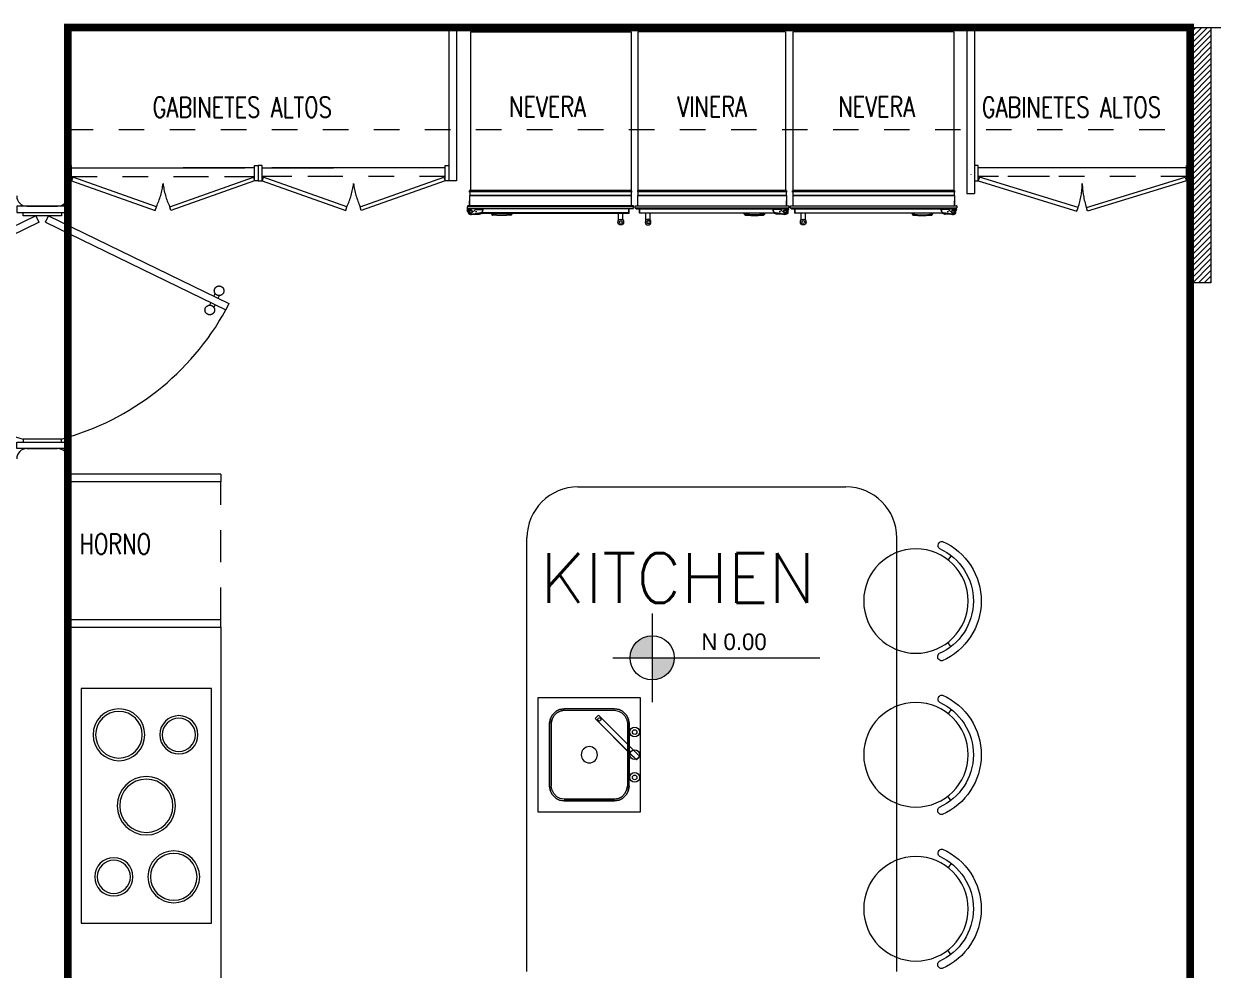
# Model space of a CAD drawing. Header units: metres. Extents: x 113 to 2416, y -346 to 476.
# Drawn here: x 137.995 to 142.657, y -213.326 to -209.616 of the extents above; entities that cross this region are included whole.
import ezdxf

# ---------------------------------------------------------------- set-up
doc = ezdxf.new("R2010")
doc.units = ezdxf.units.M
for name, pattern in [('0', [0]), ('DASHED', [0.75, 0.5, -0.25]), ('DASHED2', [0.375, 0.25, -0.125]), ('HIDDEN2', [0.1875, 0.125, -0.0625])]:
    doc.linetypes.add(name, pattern=pattern)
doc.layers.get('0').update_dxf_attribs({"color": 250, "linetype": '0', "lineweight": 20})
for name, color, linetype, lineweight in [('01_Mobiliario', 19, 'Continuous', 0), ('02_mobiliario', 250, 'Continuous', 5), ('A-DOOR', 35, 'Continuous', 5), ('A-EQPM-OVHD', 253, 'DASHED2', 5), ('A-WALL', 250, 'Continuous', 20), ('baños', 140, 'Continuous', 0), ('MOB FIJOS', 251, 'Continuous', 0), ('MOBILIARIOS', 252, 'Continuous', 0), ('piso', 253, 'Continuous', 0), ('PLF 01', 252, 'Continuous', 9), ('PROYECCION', 9, 'DASHED', 0), ('textos', 7, 'Continuous', 0)]:
    doc.layers.add(name, color=color, linetype=linetype, lineweight=lineweight)
doc.layers.add('REVESTIMIENTO EXTERIOR', color=7, linetype='Continuous', lineweight=5, true_color=0xffdebd)
doc.styles.add('Arch-Dim', font='romans.shx', dxfattribs={"width": 0.75})
doc.styles.add('ESC100-2mm', font='arial.ttf', dxfattribs={"height": 0.15})
doc.styles.get("Standard").update_dxf_attribs({"font": 'arial.ttf', "height": 0.1875})

# ---------------------------------------------------------------- blocks, each defined once
blk = doc.blocks.new('A$C0952172f')
at = {"layer": 'A-DOOR'}
for p, q in [((0.569, 1.4639), (0.5435, 1.4515)), ((0.887, 0.7445), (0.5435, 1.4515)), ((0.9125, 0.7569), (0.569, 1.4639)), ((0.564, 1.4092), (0.5538, 1.4042)), ((0.5895, 1.4216), (0.5997, 1.4265)), ((0.5977, 1.4046), (0.608, 1.4096)), ((0.5723, 1.3923), (0.562, 1.3873)), ((0.887, 0.7445), (0.9125, 0.7569)), ((0.887, 0.7193), (0.5435, 0.0124)), ((0.9125, 0.707), (0.569, 0)), ((0.887, 0.7193), (0.9125, 0.707)), ((0.564, 0.0547), (0.5538, 0.0597)), ((0.5723, 0.0716), (0.562, 0.0766)), ((0.5977, 0.0592), (0.608, 0.0543)), ((0.569, 0), (0.5435, 0.0124)), ((0.5895, 0.0423), (0.5997, 0.0374))]:
    blk.add_line(p, q, dxfattribs=at)
for points in [[(0, 0.8319), (0.025, 0.8319), (0.025, 0.6319), (0, 0.6319)], [(0.0375, 0.8069), (0.025, 0.8069), (0.025, 0.6569), (0.0375, 0.6569)], [(0.9125, 0.8069), (0.925, 0.8069), (0.925, 0.6569), (0.9125, 0.6569)], [(0.95, 0.8319), (0.925, 0.8319), (0.925, 0.6319), (0.95, 0.6319)]]:
    blk.add_lwpolyline(points, close=True, dxfattribs=at)
for centre, start, end in [((1.0509, 0.5323), 118.902, 164.8359), ((1.0509, 0.9316), 195.1641, 241.098)]:
    blk.add_arc(centre, 1.05, start, end, dxfattribs=at)
for points in [[(0.5244, 1.3886), (0.5244, 1.3937), (0.5295, 1.4024), (0.5382, 1.4075), (0.5483, 1.4074), (0.557, 1.4024), (0.5621, 1.3937), (0.5621, 1.3836), (0.557, 1.3748), (0.5483, 1.3698), (0.5382, 1.3698), (0.5295, 1.3749), (0.5244, 1.3836), (0.5244, 1.3886)], [(0.5997, 1.4252), (0.5997, 1.4303), (0.6047, 1.439), (0.6135, 1.444), (0.6236, 1.444), (0.6323, 1.439), (0.6373, 1.4302), (0.6373, 1.4202), (0.6323, 1.4114), (0.6236, 1.4064), (0.6135, 1.4064), (0.6047, 1.4114), (0.5997, 1.4202), (0.5997, 1.4252)], [(0.5244, 0.0753), (0.5244, 0.0702), (0.5295, 0.0615), (0.5382, 0.0564), (0.5483, 0.0564), (0.557, 0.0615), (0.5621, 0.0702), (0.5621, 0.0803), (0.557, 0.089), (0.5483, 0.0941), (0.5382, 0.0941), (0.5295, 0.089), (0.5244, 0.0803), (0.5244, 0.0753)], [(0.5997, 0.0387), (0.5997, 0.0336), (0.6047, 0.0249), (0.6135, 0.0199), (0.6236, 0.0199), (0.6323, 0.0249), (0.6373, 0.0337), (0.6373, 0.0437), (0.6323, 0.0525), (0.6236, 0.0575), (0.6135, 0.0575), (0.6047, 0.0525), (0.5997, 0.0437), (0.5997, 0.0387)]]:
    blk.add_open_spline(points, degree=2, dxfattribs=at)
blk = doc.blocks.new('A$C900cbe0a')
at = {"layer": 'MOB FIJOS', "extrusion": (0, 0, -1), "elevation": -0.9042}
blk.add_lwpolyline([(-0.51, 0.92), (0, 0.92), (0, 0), (-0.51, 0)], close=True, dxfattribs=at)
at = {"layer": 'MOB FIJOS', "extrusion": (0, 0, -1)}
for centre, radius in [((-0.1475, 0.7384, -0.9042), 0.1016), ((-0.1475, 0.7384, -0.9042), 0.0916), ((-0.3825, 0.7384, -0.9042), 0.075), ((-0.3825, 0.7384, -0.9042), 0.065), ((-0.255, 0.46, -0.9042), 0.1143), ((-0.255, 0.46, -0.9042), 0.1043), ((-0.3625, 0.1816, -0.9042), 0.1016), ((-0.1275, 0.1816, -0.9042), 0.075), ((-0.1275, 0.1816, -0.9042), 0.065), ((-0.3625, 0.1816, -0.9042), 0.0916)]:
    blk.add_circle(centre, radius, dxfattribs=at)
blk = doc.blocks.new('PL BASE 1N NASAS 09')
at = {"layer": 'PLF 01'}
h = blk.add_hatch(dxfattribs=at)
h.set_pattern_fill('LINE', color=256, scale=0.005, angle=45)
h.set_pattern_definition([(45, (-98.539091, -50.599719), (-0.01122532, 0.01122532), [])])
h.paths.add_polyline_path([(-99.1496, -50.4497), (-99.231, -50.4497), (-99.231, -49.4497), (-99.2199, -49.4497), (-99.1933, -49.4497), (-99.1496, -49.4497)])
at = {"layer": 'textos', "transparency": 33554534}
h = blk.add_hatch(color=256, dxfattribs=at)
h.dxf.hatch_style = 1
h.paths.add_polyline_path([(-101.3403, -51.8331, 0.414214), (-101.4269, -51.9196), (-101.3403, -51.9196)])
h.paths.add_polyline_path([(-101.2538, -51.9196), (-101.3403, -51.9196), (-101.3403, -52.0062, 0.414214)])
at = {"layer": '01_Mobiliario', "transparency": 33554684}
for p, q in [((-103.0311, -51.1997), (-103.0311, -51.2297)), ((-103.6311, -51.7697), (-103.0311, -51.7697))]:
    blk.add_line(p, q, dxfattribs=at)
at = {"layer": '01_Mobiliario', "ltscale": 0.005, "transparency": 33554684}
blk.add_line((-103.0311, -51.7997), (-103.0311, -54.4497), dxfattribs=at)
at = {"layer": '01_Mobiliario', "transparency": 33554684}
for points in [[(-103.0311, -51.1997), (-103.6311, -51.1997)], [(-103.0311, -51.2297), (-103.6311, -51.2297)], [(-103.6311, -51.7997), (-103.0311, -51.7997), (-103.0311, -51.7697)]]:
    blk.add_lwpolyline(points, dxfattribs=at)
at = {"layer": '02_mobiliario', "transparency": 33554684}
for p, q in [((-101.631, -51.2497), (-100.581, -51.2497)), ((-101.831, -53.1497), (-101.831, -51.4497)), ((-100.381, -53.1497), (-100.381, -51.4497))]:
    blk.add_line(p, q, dxfattribs=at)
for centre, start, end in [((-101.631, -51.4497), 90, 180), ((-100.581, -51.4497), 360, 90)]:
    blk.add_arc(centre, 0.2, start, end, dxfattribs=at)
at = {"layer": 'A-EQPM-OVHD', "linetype": 'HIDDEN2'}
blk.add_line((-103.0311, -51.7697), (-103.0311, -51.2297), dxfattribs=at)
at = {"layer": 'A-WALL'}
for p, q in [((-103.6311, -49.4497), (-103.6311, -50.1097)), ((-103.6311, -49.4497), (-99.231, -49.4497)), ((-99.231, -49.4497), (-99.0311, -49.4497)), ((-103.7911, -50.1497), (-103.6711, -50.1497)), ((-103.7911, -51.0997), (-103.6711, -51.0997)), ((-103.6311, -51.1397), (-103.6311, -54.9197))]:
    blk.add_line(p, q, dxfattribs=at)
for centre, start, end in [((-103.7911, -50.1097), 180, 270), ((-103.6711, -50.1097), 270, 0), ((-103.7911, -51.1397), 90, 180), ((-103.6711, -51.1397), 0, 90)]:
    blk.add_arc(centre, 0.04, start, end, dxfattribs=at)
at = {"layer": 'MOB FIJOS'}
for p, q in [((-102.1372, -49.4497), (-102.1372, -50.0497)), ((-102.1072, -49.4497), (-102.1072, -50.0497)), ((-100.1072, -49.4497), (-100.1072, -50.0997)), ((-100.0772, -49.4497), (-100.0772, -50.0997)), ((-100.1072, -50.0997), (-100.0772, -50.0997))]:
    blk.add_line(p, q, dxfattribs=at)
at = {"layer": 'MOB FIJOS', "ltscale": 0.01}
for p, q in [((-102.1072, -50.0497), (-102.1372, -50.0497)), ((-101.5505, -52.1445, 0.0413), (-101.564, -52.158, 0.0603)), ((-101.3886, -52.3065, 0.0222), (-101.4021, -52.3199, 0.0222))]:
    blk.add_line(p, q, dxfattribs=at)
at = {"layer": 'MOB FIJOS'}
for points in [[(-103.6161, -49.9897), (-103.6311, -49.9897), (-103.6311, -50.0497), (-103.6161, -50.0497)], [(-102.8992, -49.9897), (-102.8842, -49.9897), (-102.8842, -50.0497), (-102.8992, -50.0497)], [(-102.8692, -49.9897), (-102.8842, -49.9897), (-102.8842, -50.0497), (-102.8692, -50.0497)], [(-102.1522, -49.9897), (-102.1372, -49.9897), (-102.1372, -50.0497), (-102.1522, -50.0497)], [(-100.0622, -49.9897), (-100.0772, -49.9897), (-100.0772, -50.0497), (-100.0622, -50.0497)], [(-99.246, -49.9897), (-99.231, -49.9897), (-99.231, -50.0497), (-99.246, -50.0497)], [(-103.6117, -50.0353), (-103.616, -50.0497), (-103.2879, -50.1661), (-103.2837, -50.1517)], [(-102.9035, -50.0353), (-102.8993, -50.0497), (-103.2273, -50.1661), (-103.2316, -50.1517)], [(-102.8648, -50.0353), (-102.8691, -50.0497), (-102.541, -50.1661), (-102.5367, -50.1517)], [(-102.1566, -50.0353), (-102.1523, -50.0497), (-102.4804, -50.1661), (-102.4847, -50.1517)], [(-100.0575, -50.0355), (-100.0622, -50.0497), (-99.675, -50.169), (-99.6703, -50.1547)], [(-99.2508, -50.0355), (-99.2461, -50.0497), (-99.6333, -50.169), (-99.638, -50.1547)]]:
    blk.add_lwpolyline(points, close=True, dxfattribs=at)
at = {"layer": 'MOB FIJOS', "ltscale": 0.01}
for points, elevation in [([(-101.7866, -52.0747), (-101.3866, -52.0747), (-101.3866, -52.5247), (-101.7866, -52.5247), (-101.7866, -52.0747)], -0.0063), ([(-101.685, -52.1255), (-101.7009, -52.1287), (-101.7136, -52.135), (-101.7263, -52.1477), (-101.7326, -52.1604), (-101.7358, -52.1763)], -0.0063), ([(-101.4882, -52.1192), (-101.4691, -52.1223), (-101.4564, -52.1287), (-101.4406, -52.1446), (-101.4342, -52.1573), (-101.431, -52.1763)], 0.0063), ([(-101.685, -52.4739), (-101.7009, -52.4707), (-101.7136, -52.4644), (-101.7263, -52.4517), (-101.7326, -52.439), (-101.7358, -52.4231)], -0.0063), ([(-101.4882, -52.4803), (-101.4691, -52.4771), (-101.4564, -52.4707), (-101.4406, -52.4549), (-101.4342, -52.4422), (-101.431, -52.4231)], 0.0063)]:
    blk.add_lwpolyline(points, dxfattribs=dict(at, elevation=elevation))
for points in [[(-101.685, -52.1192), (-101.704, -52.1223), (-101.7167, -52.1287), (-101.7326, -52.1446), (-101.739, -52.1573), (-101.7421, -52.1763)], [(-101.4882, -52.1255), (-101.4723, -52.1287), (-101.4596, -52.135), (-101.4469, -52.1477), (-101.4406, -52.1604), (-101.4374, -52.1763)], [(-101.685, -52.4803), (-101.704, -52.4771), (-101.7167, -52.4707), (-101.7326, -52.4549), (-101.739, -52.4422), (-101.7421, -52.4231)], [(-101.4882, -52.4739), (-101.4723, -52.4707), (-101.4596, -52.4644), (-101.4469, -52.4517), (-101.4406, -52.439), (-101.4374, -52.4231)]]:
    blk.add_lwpolyline(points, dxfattribs=at)
at = {"layer": 'MOB FIJOS', "ltscale": 0.01, "elevation": -0.2096}
blk.add_lwpolyline([(-101.4406, -52.1604), (-101.4374, -52.1763), (-101.4374, -52.4231), (-101.4406, -52.439), (-101.4469, -52.4517), (-101.4596, -52.4644), (-101.4723, -52.4707), (-101.4882, -52.4739), (-101.685, -52.4739), (-101.7009, -52.4707), (-101.7136, -52.4644), (-101.7263, -52.4517), (-101.7326, -52.439), (-101.7358, -52.4231), (-101.7358, -52.1763), (-101.7326, -52.1604), (-101.7263, -52.1477), (-101.7136, -52.135), (-101.7009, -52.1287), (-101.685, -52.1255), (-101.4882, -52.1255), (-101.4723, -52.1287), (-101.4596, -52.135), (-101.4469, -52.1477)], close=True, dxfattribs=at)
at = {"layer": 'MOB FIJOS', "ltscale": 0.01}
for points in [[(-101.4882, -52.1192), (-101.685, -52.1192, 0.414214)], [(-101.685, -52.4803), (-101.4882, -52.4803, 0.414214)]]:
    blk.add_lwpolyline(points, format="xyb", dxfattribs=at)
at = {"layer": 'MOB FIJOS', "ltscale": 0.01, "elevation": 0.0063}
blk.add_lwpolyline([(-101.431, -52.4231), (-101.431, -52.1763, 0.325454)], format="xyb", dxfattribs=at)
at = {"layer": 'MOB FIJOS', "ltscale": 0.01}
for centre, radius in [((-101.5473, -52.1612, 0.0286), 0.00635), ((-101.4088, -52.2108, -0.0032), 0.0191), ((-101.4088, -52.2108, -0.0032), 0.00905), ((-101.4088, -52.2997, -0.0032), 0.0191), ((-101.4088, -52.3886, -0.0032), 0.0191), ((-101.4088, -52.3886, -0.0032), 0.00905)]:
    blk.add_circle(centre, radius, dxfattribs=at)
for start, end in [(0, 180), (180, 0)]:
    blk.add_arc((-101.5866, -52.2997, -0.2159), 0.0318, start, end, dxfattribs=at)
for points, invisible_edges in [([(-101.7136, -52.135, -0.0063), (-101.7263, -52.1477, -0.0063), (-101.7326, -52.1446), (-101.7167, -52.1287)], 10), ([(-101.7009, -52.1287, -0.0063), (-101.7136, -52.135, -0.0063), (-101.7167, -52.1287), (-101.704, -52.1223)], 10), ([(-101.7009, -52.1287, -0.0063), (-101.704, -52.1223), (-101.685, -52.1192), (-101.685, -52.1255, -0.0063)], 5), ([(-101.4882, -52.1192, 0.0063), (-101.685, -52.1192), (-101.685, -52.1255, -0.0063), (-101.4882, -52.1255)], 11), ([(-101.4691, -52.1223, 0.0063), (-101.4691, -52.1223, 0.0063), (-101.4247, -52.1192, 0.0063), (-101.4882, -52.1192, 0.0063)], 6), ([(-101.4723, -52.1287), (-101.4691, -52.1223, 0.0063), (-101.4882, -52.1192, 0.0063), (-101.4882, -52.1255)], 5), ([(-101.4723, -52.1287), (-101.4596, -52.135), (-101.4564, -52.1287, 0.0063), (-101.4691, -52.1223, 0.0063)], 10), ([(-101.4564, -52.1287, 0.0063), (-101.4564, -52.1287, 0.0063), (-101.4247, -52.1192, 0.0063), (-101.4691, -52.1223, 0.0063)], 6), ([(-101.4596, -52.135), (-101.4469, -52.1477), (-101.4406, -52.1446, 0.0063), (-101.4564, -52.1287, 0.0063)], 10), ([(-101.4406, -52.1446, 0.0063), (-101.4406, -52.1446, 0.0063), (-101.4247, -52.1192, 0.0063), (-101.4564, -52.1287, 0.0063)], 6), ([(-101.4406, -52.1446, 0.0063), (-101.4406, -52.1446, 0.0063), (-101.4342, -52.1573, 0.0063), (-101.4247, -52.1192, 0.0063)], 12), ([(-101.4342, -52.1573, 0.0063), (-101.4342, -52.1573, 0.0063), (-101.431, -52.1763, 0.0063), (-101.4247, -52.1192, 0.0063)], 12), ([(-101.7358, -52.1763, -0.0063), (-101.7421, -52.1763), (-101.739, -52.1573), (-101.7326, -52.1604, -0.0063)], 5), ([(-101.7326, -52.1604, -0.0063), (-101.739, -52.1573), (-101.7326, -52.1446), (-101.7263, -52.1477, -0.0063)], 5), ([(-101.4406, -52.1604), (-101.4342, -52.1573, 0.0063), (-101.4406, -52.1446, 0.0063), (-101.4469, -52.1477)], 5), ([(-101.4374, -52.1763), (-101.431, -52.1763, 0.0063), (-101.4342, -52.1573, 0.0063), (-101.4406, -52.1604)], 5), ([(-101.7421, -52.4231), (-101.7421, -52.1763), (-101.7358, -52.1763, -0.0063), (-101.7358, -52.4231, -0.0063)], 10), ([(-101.431, -52.4231, 0.0063), (-101.431, -52.1763, 0.0063), (-101.4374, -52.1763), (-101.4374, -52.4231)], 10), ([(-101.4183, -52.1763, 0.0063), (-101.431, -52.1763, 0.0063), (-101.431, -52.3787, 0.0063), (-101.4183, -52.3787, 0.0063)], 13), ([(-101.431, -52.4231, 0.0063), (-101.431, -52.3787, 0.0063), (-101.4247, -52.3787, 0.0063), (-101.4247, -52.4231, 0.0063)], 14), ([(-101.7358, -52.4231, -0.0063), (-101.7421, -52.4231), (-101.739, -52.4422), (-101.7326, -52.439, -0.0063)], 5), ([(-101.7326, -52.439, -0.0063), (-101.739, -52.4422), (-101.7326, -52.4549), (-101.7263, -52.4517, -0.0063)], 5), ([(-101.7136, -52.4644, -0.0063), (-101.7263, -52.4517, -0.0063), (-101.7326, -52.4549), (-101.7167, -52.4707)], 10), ([(-101.4596, -52.4644), (-101.4469, -52.4517), (-101.4406, -52.4549, 0.0063), (-101.4564, -52.4707, 0.0063)], 10), ([(-101.4406, -52.4549, 0.0063), (-101.4406, -52.4549, 0.0063), (-101.4247, -52.4803, 0.0063), (-101.4564, -52.4707, 0.0063)], 6), ([(-101.4406, -52.439), (-101.4342, -52.4422, 0.0063), (-101.4406, -52.4549, 0.0063), (-101.4469, -52.4517)], 5), ([(-101.4374, -52.4231), (-101.431, -52.4231, 0.0063), (-101.4342, -52.4422, 0.0063), (-101.4406, -52.439)], 5), ([(-101.4342, -52.4422, 0.0063), (-101.4342, -52.4422, 0.0063), (-101.431, -52.4231, 0.0063), (-101.4247, -52.4803, 0.0063)], 12), ([(-101.431, -52.4231, 0.0063), (-101.431, -52.4231, 0.0063), (-101.4247, -52.4231, 0.0063), (-101.4247, -52.4803, 0.0063)], 14), ([(-101.7009, -52.4707, -0.0063), (-101.7136, -52.4644, -0.0063), (-101.7167, -52.4707), (-101.704, -52.4771)], 10), ([(-101.7009, -52.4707, -0.0063), (-101.704, -52.4771), (-101.685, -52.4803), (-101.685, -52.4739, -0.0063)], 5), ([(-101.4882, -52.4803, 0.0063), (-101.685, -52.4803), (-101.685, -52.4739, -0.0063), (-101.4882, -52.4739)], 10), ([(-101.4723, -52.4707), (-101.4691, -52.4771, 0.0063), (-101.4882, -52.4803, 0.0063), (-101.4882, -52.4739)], 5), ([(-101.4691, -52.4771, 0.0063), (-101.4691, -52.4771, 0.0063), (-101.4247, -52.4803, 0.0063), (-101.4882, -52.4803, 0.0063)], 6), ([(-101.4723, -52.4707), (-101.4596, -52.4644), (-101.4564, -52.4707, 0.0063), (-101.4691, -52.4771, 0.0063)], 10), ([(-101.4564, -52.4707, 0.0063), (-101.4564, -52.4707, 0.0063), (-101.4247, -52.4803, 0.0063), (-101.4691, -52.4771, 0.0063)], 6)]:
    blk.add_3dface(points, dxfattribs=dict(at, invisible_edges=invisible_edges))
for points in [[(-101.564, -52.158, 0.0603), (-101.564, -52.158, 0.0413), (-101.411, -52.3109, 0.0413), (-101.42, -52.302, 0.0603)], [(-101.5505, -52.1445, 0.0603), (-101.5505, -52.1445, 0.0413), (-101.3976, -52.2975, 0.0413), (-101.4066, -52.2885, 0.0603)], [(-101.4021, -52.3199, 0.0222), (-101.429, -52.293, 0.0222), (-101.429, -52.293, 0.0413), (-101.411, -52.3109, 0.0413)], [(-101.3886, -52.3065, 0.0222), (-101.4155, -52.2795, 0.0222), (-101.4155, -52.2795, 0.0413), (-101.3976, -52.2975, 0.0413)]]:
    blk.add_3dface(points, dxfattribs=at)
at = {"layer": 'MOBILIARIOS'}
blk.add_line((-100.0915, -50.0255), (-100.0915, -50.0262), dxfattribs=at)
at = {"layer": 'piso'}
for p, q in [((-103.6161, -49.9997), (-102.9372, -49.9997)), ((-102.8992, -49.9997), (-103.1789, -49.9997)), ((-102.8692, -49.9997), (-102.5894, -49.9997)), ((-102.1522, -49.9997), (-102.8311, -49.9997)), ((-99.246, -49.9997), (-100.0622, -49.9997))]:
    blk.add_line(p, q, dxfattribs=at)
at = {"layer": 'PLF 01'}
blk.add_lwpolyline([(-99.1496, -49.4497), (-99.1496, -50.4497), (-99.231, -50.4497), (-99.231, -49.4497)], dxfattribs=at)
at = {"layer": 'PROYECCION', "color": 252, "linetype": 'DASHED', "ltscale": 0.1}
for p, q in [((-103.6311, -49.8497), (-99.2323, -49.8497)), ((-103.6161, -50.0331), (-102.8864, -50.0331)), ((-103.1789, -50.0331), (-102.8992, -50.0331)), ((-102.1522, -50.0331), (-102.8819, -50.0331)), ((-102.5894, -50.0331), (-102.8692, -50.0331)), ((-99.7825, -50.0331), (-100.0622, -50.0331)), ((-99.246, -50.0331), (-100.0622, -50.0331))]:
    blk.add_line(p, q, dxfattribs=at)
for centre, radius, start, end in [((-103.5483, -50.0267), 0.2927, 334.7316, 353.3114), ((-102.9669, -50.0267), 0.2927, 186.6886, 205.2684), ((-102.8014, -50.0267), 0.2927, 334.7316, 353.3114), ((-102.22, -50.0267), 0.2927, 186.6886, 205.2684), ((-99.9685, -50.055), 0.3144, 341.5016, 358.95), ((-99.3398, -50.055), 0.3144, 181.05, 198.4984)]:
    blk.add_arc(centre, radius, start, end, dxfattribs=at)
at = {"layer": 'textos'}
for p, q in [((-101.3403, -51.7457), (-101.3403, -52.0936)), ((-101.4942, -51.9196), (-100.6833, -51.9196))]:
    blk.add_line(p, q, dxfattribs=at)
blk.add_circle((-101.3403, -51.9196), 0.0865, dxfattribs=at)
at = {"color": 1, "rotation": 90}
blk.add_blockref('A$C0952172f', (-102.9991, -51.0997), dxfattribs=at)
at = {"layer": 'MOB FIJOS'}
blk.add_blockref('A$C900cbe0a', (-103.5781, -52.9597, -0.9042), dxfattribs=at)
at = {"layer": 'textos', "char_height": 0.08, "width": 26.65337, "style": 'Arch-Dim'}
for s, insert, attachment_point in [('\\pxt5.9124,29;GABINETES ALTOS', (-103.2984, -49.7217), 1), ('\\pxt5.9124,29;NEVERA', (-101.9013, -49.7199), 1), ('\\pxt5.9124,29;VINERA', (-101.2419, -49.7199), 1), ('\\pxt5.9124,29;NEVERA', (-100.31, -49.7199), 3), ('\\pxt5.9124,29;GABINETES ALTOS', (-100.0481, -49.7217), 1), ('    {\\H1.3313x; }HORNO', (-103.8045, -51.4334), 1)]:
    blk.add_mtext(s, dxfattribs=dict(at, insert=insert, attachment_point=attachment_point))
at = {"layer": 'textos', "insert": (-101.912, -51.7047), "char_height": 0.195, "width": 3.404877, "attachment_point": 7}
blk.add_mtext('{\\Fromans|c0; KITCHEN}', dxfattribs=at)
at = {"layer": 'textos', "insert": (-101.1474, -51.8243), "char_height": 0.065, "attachment_point": 1, "style": 'ESC100-2mm'}
blk.add_mtext_dynamic_manual_height_columns('{\\Ftxt|c0;N 0.00}', width=2.216942, gutter_width=0.5, heights=[0], dxfattribs=at)
blk = doc.blocks.new('A$C5E9F50A8')
at = {"layer": 'MOBILIARIOS', "ltscale": 50}
for p, q in [((54.5, 334.6), (70.3, 322.3)), ((402.6, 334.6), (386.8, 322.3))]:
    blk.add_line(p, q, dxfattribs=at)
blk.add_circle((228.6, 200), 200, dxfattribs=at)
for centre, radius, start, end in [((228.6, 200), 250, 23.9041, 156.0959), ((228.6, 200), 220, 23.9041, 156.0959), ((15.7, 299.7), 15.8, 174.261, 317.9308), ((441.4, 299.7), 15.8, 222.0692, 5.739)]:
    blk.add_arc(centre, radius, start, end, dxfattribs=at)
blk = doc.blocks.new('A$C217258af')
at = {"layer": 'MOBILIARIOS'}
for p, q in [((0, 0.0119), (0, 0.5919)), ((0, 0.5919), (0.6225, 0.5919)), ((0.6225, 0.5925), (0.6225, 0.0094)), ((0.6227, 0.0092), (0.6227, 0.5927)), ((0.6227, 0.5927), (0.6259, 0.5927)), ((0.6259, 0.5927), (0.6259, 0.0092)), ((0.6262, 0.0094), (0.6262, 0.5925)), ((0.6264, 0.0098), (0.6264, 0.592)), ((0.6264, 0.592), (0.6415, 0.592)), ((0.6415, 0.592), (0.6415, 0.0098)), ((0.6417, 0.5925), (0.6417, 0.0094)), ((0.642, 0.0092), (0.642, 0.5927)), ((0.642, 0.5927), (0.6826, 0.5927)), ((0.6826, 0.6017), (0.6826, 0.0002)), ((0.6905, 0.6019), (0.6828, 0.6019)), ((0.6828, 0.6019), (0.6828, 0)), ((0.6905, 0.6019), (0.6828, 0.6019)), ((0.6905, 0.6019), (0.6905, 0)), ((0.694, 0.5983), (0.694, 0.0615)), ((0.7098, 0.5847), (0.694, 0.5847)), ((0.7098, 0.5839), (0.694, 0.5839)), ((0.7098, 0.5839), (0.694, 0.5839)), ((0.7098, 0.5839), (0.7098, 0.5847)), ((0.7098, 0.5839), (0.7098, 0.5839)), ((0.7098, 0.5839), (0.7098, 0.0537)), ((0.7114, 0.0451), (0.7114, 0.5831)), ((0.7115, 0.5428), (0.7115, 0.56)), ((0.7378, 0.56), (0.7115, 0.56)), ((0.7378, 0.5597), (0.7378, 0.56)), ((0.7378, 0.5428), (0.7115, 0.5428)), ((0.7378, 0.5428), (0.7378, 0.5432)), ((0.7114, 0.1746), (0.7139, 0.1746)), ((0.7138, 0.1739), (0.7114, 0.1739)), ((0.7139, 0.1746), (0.7155, 0.1746)), ((0.7166, 0.1732), (0.7146, 0.1732)), ((0.7165, 0.1729), (0.7146, 0.1729)), ((0.7114, 0.0951), (0.7138, 0.0951)), ((0.7139, 0.0945), (0.7114, 0.0945)), ((0.7139, 0.0945), (0.7154, 0.0945)), ((0.7146, 0.0961), (0.7165, 0.0961)), ((0.7146, 0.0959), (0.7166, 0.0959)), ((0.6938, 0.0615), (0.6938, 0.0608)), ((0.6989, 0.0615), (0.6938, 0.0615)), ((0.6938, 0.0608), (0.6989, 0.0608)), ((0.6938, 0.0608), (0.6938, 0.0604)), ((0.6989, 0.0604), (0.6938, 0.0604)), ((0.6938, 0.0604), (0.6938, 0.0604)), ((0.694, 0.0603), (0.6961, 0.0604)), ((0.694, 0.0603), (0.694, 0.0143)), ((0.694, 0.0592), (0.6953, 0.0592)), ((0.6961, 0.0592), (0.6953, 0.0592)), ((0.6967, 0.0592), (0.6953, 0.0592)), ((0.6989, 0.0604), (0.6961, 0.0604)), ((0.6961, 0.0604), (0.6961, 0.0592)), ((0.6967, 0.0592), (0.6961, 0.0592)), ((0.6967, 0.0592), (0.6967, 0.0592)), ((0.6967, 0.0343), (0.6967, 0.0592)), ((0.6967, 0.0343), (0.6967, 0.0592)), ((0.6989, 0.0615), (0.6989, 0.0608)), ((0.6989, 0.0604), (0.6989, 0.0604)), ((0.7154, 0.0161), (0.7091, 0.0519)), ((0.7091, 0.0519), (0.7091, 0.0519)), ((0.7154, 0.0161), (0.7091, 0.0519)), ((0.7102, 0.0521), (0.7095, 0.0519)), ((0.7095, 0.0519), (0.7158, 0.0162)), ((0.7165, 0.0163), (0.7102, 0.0521)), ((0.7149, 0.0481), (0.7114, 0.0592)), ((0, 0.012), (0.6225, 0.012)), ((0, 0.0119), (0.6225, 0.0119)), ((0.0031, 0.012), (0.0031, 0.0119)), ((0.6227, 0.0092), (0.6259, 0.0092)), ((0.6258, 0.0092), (0.6258, 0.0057)), ((0.6258, 0.0057), (0.6265, 0.0057)), ((0.6264, 0.0098), (0.6415, 0.0098)), ((0.6265, 0.0057), (0.6265, 0.0098)), ((0.642, 0.0092), (0.6826, 0.0092)), ((0.6544, 0.0092), (0.6798, 0.0092)), ((0.679, 0.0092), (0.6627, 0.0092)), ((0.6828, 0), (0.6905, 0)), ((0.6938, 0.0143), (0.6938, 0.0143)), ((0.6938, 0.0143), (0.6938, 0.0097)), ((0.6938, 0.0097), (0.6938, 0.0093)), ((0.6938, 0.0097), (0.6938, 0.0097)), ((0.6938, 0.0093), (0.6938, 0.0086)), ((0.6938, 0.0003), (0.6938, 0.0023)), ((0.694, 0.0086), (0.694, 0.0036)), ((0.6942, 0), (0.6941, 0)), ((0.7032, 0.003), (0.6942, 0)), ((0.6945, 0.0082), (0.6945, 0.0085)), ((0.6961, 0.0074), (0.6966, 0.0079)), ((0.6967, 0.0343), (0.6967, 0.0343)), ((0.697, 0.0081), (0.697, 0.0081)), ((0.7095, 0.0182), (0.6982, 0.0305)), ((0.6982, 0.0305), (0.6982, 0.0304)), ((0.7095, 0.0182), (0.6982, 0.0304)), ((0.7007, 0.0109), (0.7007, 0.0109)), ((0.7052, 0.0198), (0.7052, 0.02)), ((0.7052, 0.02), (0.7074, 0.02)), ((0.706, 0.019), (0.7074, 0.019)), ((0.7074, 0.019), (0.7074, 0.02)), ((0.7074, 0.019), (0.7087, 0.019)), ((0.7095, 0.0182), (0.7095, 0.0182)), ((0.7153, 0.0233), (0.7153, 0.0458)), ((0.7154, 0.0161), (0.7154, 0.0161)), ((0.7165, 0.0163), (0.7158, 0.0162))]:
    blk.add_line(p, q, dxfattribs=at)
at = {"layer": 'MOBILIARIOS', "flags": 128}
for points in [[(0.7098, 0.5839), (0.7101, 0.5838), (0.7102, 0.5837)], [(0.7181, 0.1718), (0.7181, 0.1718), (0.7178, 0.1721), (0.7173, 0.1725), (0.7166, 0.1731)], [(0.7183, 0.1701), (0.7183, 0.1701), (0.7183, 0.1701), (0.7183, 0.1699), (0.7183, 0.1694), (0.7185, 0.1672), (0.7189, 0.1625), (0.7191, 0.1578), (0.7194, 0.1531), (0.7196, 0.1483), (0.7198, 0.1388), (0.7197, 0.1293), (0.7195, 0.1197), (0.7193, 0.115), (0.7191, 0.1103), (0.7188, 0.1055), (0.7186, 0.1032), (0.7185, 0.1017), (0.7184, 0.1006), (0.7184, 0.0999), (0.7183, 0.0992), (0.7183, 0.099), (0.7183, 0.0989), (0.7183, 0.0989)]]:
    blk.add_lwpolyline(points, dxfattribs=at)
at = {"layer": 'MOBILIARIOS'}
for centre, radius in [((0.7458, 0.5514), 0.0114), ((0.7458, 0.5514), 0.00572), ((0.7052, 0.0343), 0.00154)]:
    blk.add_circle(centre, radius, dxfattribs=at)
for centre, radius, start, end in [((0.6227, 0.5925), 0.000229, 90, 180), ((0.6259, 0.5925), 0.000229, 0, 90), ((0.6264, 0.5923), 0.000229, 180, 270), ((0.6415, 0.5923), 0.000229, 270, 0), ((0.642, 0.5925), 0.000229, 90, 180), ((0.6828, 0.6017), 0.000229, 90, 187.4947), ((0.6905, 0.5983), 0.00357, 0, 90), ((0.7098, 0.5831), 0.00165, 0, 90), ((0.7095, 0.5813), 0.00258, 42.7885, 84.5838), ((0.7115, 0.5599), 0.000114, 90, 180), ((0.7115, 0.5429), 0.000114, 180, 270), ((0.7145, 0.1741), 0.000724, 141.7037, 199.2055), ((0.5049, 0.1345), 0.2126, 349.3283, 10.6717), ((0.7147, 0.173), 0.000179, 133.2305, 213.1311), ((0.5049, 0.1345), 0.2131, 349.6146, 10.3854), ((0.5049, 0.1345), 0.2144, 10.3852, 10.7714), ((0.7167, 0.173), 0.000145, 108.5483, 213.579), ((0.3855, 0.1345), 0.3333, 353.38, 6.62), ((0.3855, 0.1345), 0.3347, 6.1118, 6.4041), ((0.7143, 0.0949), 0.000521, 147.5924, 231.4984), ((0.7147, 0.096), 0.000204, 152.5213, 221.0822), ((0.5049, 0.1345), 0.2144, 349.228, 349.6148), ((0.7166, 0.096), 0.000132, 138.1064, 259.7663), ((-0.0117, 0.9063), 1.0896, 311.9454, 312.0483), ((0.3855, 0.1345), 0.3347, 353.5959, 353.8866), ((0.6989, 0.0501), 0.0114, 10.0174, 90), ((0.6989, 0.0501), 0.0108, 10.0174, 90), ((0.6989, 0.0501), 0.0103, 10.0174, 90), ((0.6989, 0.0501), 0.0103, 10.0174, 90), ((0.7074, 0.0458), 0.00787, 0, 17.4622), ((0.6227, 0.0094), 0.000229, 180, 270), ((0.6259, 0.0094), 0.000229, 270, 360), ((0.6264, 0.0096), 0.000229, 90, 180), ((0.6415, 0.0096), 0.000229, 360, 90), ((0.642, 0.0094), 0.000229, 180, 270), ((0.6627, 0.0095), 0.000343, 265.8847, 270), ((0.679, 0.0095), 0.000343, 270, 274.1153), ((0.6828, 0.0002), 0.000229, 172.5053, 270), ((0.6905, 0.0036), 0.00357, 270, 0), ((0.6938, 0.0057), 0.00857, 36.8699, 90), ((0.6938, 0.0057), 0.00399, 36.8699, 90), ((0.6938, 0.0057), 0.00401, 36.8699, 90), ((0.6938, 0.0057), 0.00355, 36.8699, 90), ((0.6938, 0.0057), 0.00286, 36.8699, 90), ((0.6941, 0.0003), 0.000343, 180, 270), ((0.6938, 0.0057), 0.00858, 36.8699, 88.5484), ((0.6941, 0.0082), 0.000343, 267.6053, 0), ((0.7052, 0.0143), 0.0114, 216.8699, 10.0174), ((0.7052, 0.0143), 0.0108, 216.8699, 10.0174), ((0.7024, 0.0343), 0.00571, 180, 222.6072), ((0.7024, 0.0343), 0.00572, 180, 222.6072), ((0.7052, 0.0143), 0.0103, 216.8699, 10.0174), ((0.7052, 0.0143), 0.0103, 216.8699, 10.0174), ((0.7052, 0.0143), 0.00608, 62.2819, 201.819), ((0.7052, 0.0143), 0.00572, 90, 216.8699), ((0.7052, 0.0143), 0.00501, 90, 69.4022), ((0.7052, 0.0143), 0.00573, 216.8699, 42.6072), ((0.7052, 0.0143), 0.00572, 216.8699, 42.6072), ((0.706, 0.0198), 0.000801, 180, 270), ((0.7052, 0.0143), 0.00572, 42.6072, 55.0848)]:
    blk.add_arc(centre, radius, start, end, dxfattribs=at)
blk = doc.blocks.new('PL MUEBLES 1N NASAS 09')
at = {"layer": 'MOBILIARIOS'}
for p, q in [((60.2085, 38.7369), (60.8385, 38.7369)), ((60.2085, 38.7369), (60.2085, 38.1147)), ((60.2085, 38.7369), (60.2085, 38.1147)), ((60.2085, 38.7338), (60.2085, 38.7338)), ((60.8385, 38.7369), (60.8385, 38.1147)), ((62.1033, 38.7369), (61.4733, 38.7369)), ((61.4733, 38.7369), (61.4733, 38.1147)), ((62.1033, 38.7369), (62.1033, 38.1147)), ((62.1033, 38.7369), (62.1033, 38.1147)), ((62.1033, 38.7338), (62.1033, 38.7338)), ((60.2023, 38.1114), (60.2023, 38.1107)), ((60.2057, 38.1114), (60.2023, 38.1114)), ((60.2023, 38.1107), (60.2064, 38.1107)), ((60.2057, 38.1145), (60.8393, 38.1145)), ((60.2057, 38.1145), (60.2057, 38.1113)), ((60.8393, 38.1113), (60.2057, 38.1113)), ((60.2057, 38.0952), (60.8393, 38.0952)), ((60.2057, 38.0952), (60.2057, 38.0546)), ((60.8391, 38.1147), (60.206, 38.1147)), ((60.206, 38.111), (60.8391, 38.111)), ((60.8391, 38.0955), (60.206, 38.0955)), ((60.2064, 38.1108), (60.8386, 38.1108)), ((60.2064, 38.1108), (60.2064, 38.0957)), ((60.8386, 38.0957), (60.2064, 38.0957)), ((60.8386, 38.1108), (60.8386, 38.0957)), ((60.8386, 38.1107), (60.8427, 38.1107)), ((60.8393, 38.1145), (60.8393, 38.1113)), ((60.8427, 38.1114), (60.8393, 38.1114)), ((60.8393, 38.0952), (60.8393, 38.0546)), ((61.4691, 38.1114), (61.4725, 38.1114)), ((61.4732, 38.1107), (61.4691, 38.1107)), ((62.1061, 38.1145), (61.4725, 38.1145)), ((61.4725, 38.1145), (61.4725, 38.1113)), ((61.4725, 38.1113), (62.1061, 38.1113)), ((62.1061, 38.0952), (61.4725, 38.0952)), ((61.4725, 38.0952), (61.4725, 38.0546)), ((61.4727, 38.1147), (62.1058, 38.1147)), ((62.1058, 38.111), (61.4727, 38.111)), ((61.4727, 38.0955), (62.1058, 38.0955)), ((62.1054, 38.1108), (61.4732, 38.1108)), ((61.4732, 38.1108), (61.4732, 38.0957)), ((61.4732, 38.0957), (62.1054, 38.0957)), ((62.1054, 38.1108), (62.1054, 38.0957)), ((62.1095, 38.1107), (62.1054, 38.1107)), ((62.1061, 38.1145), (62.1061, 38.1113)), ((62.1061, 38.1114), (62.1095, 38.1114)), ((62.1061, 38.0952), (62.1061, 38.0546)), ((62.1095, 38.1114), (62.1095, 38.1107)), ((60.8477, 38.0506), (60.1958, 38.0506)), ((60.1958, 38.0506), (60.1958, 38.0429)), ((60.8482, 38.0546), (60.1968, 38.0546)), ((60.2057, 38.0828), (60.2057, 38.0574)), ((60.2057, 38.0582), (60.2057, 38.0745)), ((60.8485, 38.0468), (60.8485, 38.0544)), ((61.4633, 38.0544), (62.1152, 38.0544)), ((61.4633, 38.0468), (61.4633, 38.0544)), ((61.4636, 38.0546), (62.115, 38.0546)), ((62.1061, 38.0828), (62.1061, 38.0574)), ((62.1061, 38.0582), (62.1061, 38.0745)), ((62.1152, 38.0544), (62.1152, 38.0468)), ((60.8477, 38.0429), (60.1958, 38.0429)), ((60.1989, 38.0301), (60.1958, 38.0392)), ((60.1958, 38.0392), (60.1958, 38.0392)), ((60.1969, 38.0434), (60.1989, 38.0434)), ((60.2051, 38.0432), (60.2001, 38.0432)), ((60.204, 38.0411), (60.2044, 38.0406)), ((60.2047, 38.0402), (60.2047, 38.0402)), ((60.2048, 38.0427), (60.2051, 38.0427)), ((60.2058, 38.0434), (60.2052, 38.0434)), ((60.2063, 38.0434), (60.2058, 38.0434)), ((60.2063, 38.0434), (60.2063, 38.0434)), ((60.2109, 38.0434), (60.2063, 38.0434)), ((60.2074, 38.0365), (60.2074, 38.0365)), ((60.2109, 38.0434), (60.2109, 38.0434)), ((60.2569, 38.0432), (60.2109, 38.0432)), ((60.2127, 38.0218), (60.2484, 38.0281)), ((60.2127, 38.0218), (60.2484, 38.0281)), ((60.2485, 38.0277), (60.2127, 38.0214)), ((60.2127, 38.0218), (60.2127, 38.0218)), ((60.2129, 38.0207), (60.2127, 38.0214)), ((60.2129, 38.0207), (60.2486, 38.027)), ((60.2147, 38.0277), (60.227, 38.039)), ((60.2148, 38.0277), (60.2147, 38.0277)), ((60.2148, 38.0277), (60.227, 38.039)), ((60.2156, 38.0312), (60.2156, 38.0298)), ((60.2156, 38.0298), (60.2156, 38.0285)), ((60.2156, 38.0298), (60.2166, 38.0298)), ((60.2164, 38.032), (60.2166, 38.032)), ((60.2166, 38.032), (60.2166, 38.0298)), ((60.2199, 38.0219), (60.2423, 38.0219)), ((60.227, 38.039), (60.227, 38.039)), ((60.2309, 38.0405), (60.2558, 38.0405)), ((60.2309, 38.0405), (60.2309, 38.0405)), ((60.2309, 38.0405), (60.2558, 38.0405)), ((60.2417, 38.0258), (60.8296, 38.0258)), ((60.2447, 38.0223), (60.2558, 38.0258)), ((60.2484, 38.0281), (60.2484, 38.0281)), ((60.2486, 38.027), (60.2485, 38.0277)), ((60.8304, 38.0274), (60.2503, 38.0274)), ((60.2558, 38.0432), (60.2558, 38.0419)), ((60.2558, 38.0411), (60.2558, 38.0419)), ((60.2558, 38.0405), (60.2558, 38.0419)), ((60.2569, 38.0411), (60.2558, 38.0411)), ((60.2558, 38.0405), (60.2558, 38.0411)), ((60.2558, 38.0405), (60.2558, 38.0405)), ((60.2569, 38.0383), (60.2569, 38.0434)), ((60.2574, 38.0434), (60.2569, 38.0434)), ((60.2569, 38.0434), (60.2569, 38.0434)), ((60.2569, 38.0432), (60.2569, 38.0411)), ((60.2569, 38.0383), (60.2569, 38.0411)), ((60.2569, 38.0383), (60.2569, 38.0383)), ((60.2574, 38.0434), (60.2574, 38.0383)), ((60.2581, 38.0434), (60.2574, 38.0434)), ((60.2581, 38.0383), (60.2574, 38.0383)), ((60.2581, 38.0383), (60.2581, 38.0434)), ((60.8449, 38.0432), (60.2581, 38.0432)), ((60.291, 38.0233), (60.291, 38.0258)), ((60.291, 38.0233), (60.291, 38.0218)), ((60.2917, 38.0258), (60.2917, 38.0234)), ((60.2924, 38.0226), (60.2924, 38.0206)), ((60.2927, 38.0226), (60.2927, 38.0207)), ((60.3695, 38.0207), (60.3695, 38.0226)), ((60.3697, 38.0206), (60.3697, 38.0226)), ((60.3704, 38.0234), (60.3704, 38.0258)), ((60.3711, 38.0258), (60.3711, 38.0233)), ((60.3711, 38.0233), (60.3711, 38.0217)), ((60.7894, 38.0257), (60.8066, 38.0257)), ((60.7894, 37.9994), (60.7894, 38.0257)), ((60.8066, 37.9994), (60.8066, 38.0257)), ((60.8304, 38.0274), (60.8304, 38.0432)), ((60.8304, 38.0274), (60.8304, 38.0274)), ((60.8305, 38.0274), (60.8305, 38.0432)), ((60.8305, 38.0274), (60.8313, 38.0274)), ((60.8313, 38.0274), (60.8313, 38.0432)), ((61.4633, 38.0468), (62.1152, 38.0468)), ((61.4669, 38.0432), (62.0537, 38.0432)), ((61.4805, 38.0274), (61.4805, 38.0432)), ((61.4813, 38.0274), (61.4805, 38.0274)), ((61.4813, 38.0274), (61.4813, 38.0432)), ((61.4813, 38.0274), (61.4813, 38.0432)), ((61.4813, 38.0274), (61.4813, 38.0274)), ((61.4813, 38.0274), (62.0615, 38.0274)), ((62.0701, 38.0258), (61.4822, 38.0258)), ((61.5224, 38.0257), (61.5052, 38.0257)), ((61.5052, 37.9994), (61.5052, 38.0257)), ((61.5224, 37.9994), (61.5224, 38.0257)), ((61.9407, 38.0258), (61.9407, 38.0233)), ((61.9407, 38.0233), (61.9407, 38.0217)), ((61.9414, 38.0234), (61.9414, 38.0258)), ((61.9421, 38.0206), (61.9421, 38.0226)), ((61.9423, 38.0207), (61.9423, 38.0226)), ((62.0191, 38.0226), (62.0191, 38.0207)), ((62.0194, 38.0226), (62.0194, 38.0206)), ((62.0201, 38.0258), (62.0201, 38.0234)), ((62.0208, 38.0233), (62.0208, 38.0258)), ((62.0208, 38.0233), (62.0208, 38.0218)), ((62.0537, 38.0434), (62.0544, 38.0434)), ((62.0537, 38.0383), (62.0537, 38.0434)), ((62.0537, 38.0383), (62.0544, 38.0383)), ((62.0544, 38.0434), (62.0544, 38.0383)), ((62.0544, 38.0434), (62.0549, 38.0434)), ((62.0549, 38.0383), (62.0549, 38.0434)), ((62.0549, 38.0434), (62.0549, 38.0434)), ((62.0549, 38.0432), (62.0549, 38.0411)), ((62.0549, 38.0432), (62.1009, 38.0432)), ((62.0549, 38.0383), (62.0549, 38.0411)), ((62.0549, 38.0411), (62.056, 38.0411)), ((62.0549, 38.0383), (62.0549, 38.0383)), ((62.056, 38.0432), (62.056, 38.0419)), ((62.056, 38.0411), (62.056, 38.0419)), ((62.056, 38.0405), (62.056, 38.0419)), ((62.056, 38.0405), (62.056, 38.0411)), ((62.056, 38.0405), (62.056, 38.0405)), ((62.0809, 38.0405), (62.056, 38.0405)), ((62.0809, 38.0405), (62.056, 38.0405)), ((62.0671, 38.0223), (62.056, 38.0258)), ((62.0632, 38.027), (62.0633, 38.0277)), ((62.0989, 38.0207), (62.0632, 38.027)), ((62.0633, 38.0277), (62.0991, 38.0214)), ((62.0991, 38.0218), (62.0634, 38.0281)), ((62.0634, 38.0281), (62.0634, 38.0281)), ((62.0991, 38.0218), (62.0634, 38.0281)), ((62.0919, 38.0219), (62.0695, 38.0219)), ((62.0809, 38.0405), (62.0809, 38.0405)), ((62.097, 38.0277), (62.0848, 38.039)), ((62.0848, 38.039), (62.0848, 38.039)), ((62.0971, 38.0277), (62.0848, 38.039)), ((62.0954, 38.032), (62.0952, 38.032)), ((62.0952, 38.032), (62.0952, 38.0298)), ((62.0962, 38.0298), (62.0952, 38.0298)), ((62.0962, 38.0312), (62.0962, 38.0298)), ((62.0962, 38.0298), (62.0962, 38.0285)), ((62.097, 38.0277), (62.0971, 38.0277)), ((62.0989, 38.0207), (62.0991, 38.0214)), ((62.0991, 38.0218), (62.0991, 38.0218)), ((62.1009, 38.0434), (62.1009, 38.0434)), ((62.1009, 38.0434), (62.1055, 38.0434)), ((62.1044, 38.0365), (62.1044, 38.0365)), ((62.1055, 38.0434), (62.106, 38.0434)), ((62.1055, 38.0434), (62.1055, 38.0434)), ((62.106, 38.0434), (62.1066, 38.0434)), ((62.1067, 38.0432), (62.1117, 38.0432)), ((62.107, 38.0427), (62.1067, 38.0427)), ((62.1071, 38.0402), (62.1071, 38.0402)), ((62.1078, 38.0411), (62.1074, 38.0406)), ((62.1122, 38.034), (62.1152, 38.043)), ((62.1149, 38.0434), (62.1129, 38.0434)), ((62.1152, 38.043), (62.1152, 38.0431)), ((60.7894, 37.9994), (60.7897, 37.9994)), ((60.8062, 37.9994), (60.8066, 37.9994)), ((61.5056, 37.9994), (61.5052, 37.9994)), ((61.5224, 37.9994), (61.5221, 37.9994))]:
    blk.add_line(p, q, dxfattribs=at)
at = {"layer": 'MOBILIARIOS', "flags": 128}
for points in [[(60.3667, 38.0189), (60.3667, 38.0189), (60.3667, 38.0189), (60.3665, 38.0189), (60.366, 38.0189), (60.3637, 38.0187), (60.3591, 38.0183), (60.3544, 38.0181), (60.3496, 38.0178), (60.3449, 38.0176), (60.3354, 38.0174), (60.3258, 38.0175), (60.3163, 38.0177), (60.3116, 38.0179), (60.3068, 38.0181), (60.3021, 38.0184), (60.2998, 38.0186), (60.2982, 38.0187), (60.2972, 38.0188), (60.2965, 38.0188), (60.2958, 38.0189), (60.2956, 38.0189), (60.2955, 38.0189), (60.2954, 38.0189)], [(60.3684, 38.0191), (60.3684, 38.0191), (60.3686, 38.0194), (60.3691, 38.0199), (60.3697, 38.0206)], [(60.8305, 38.0274), (60.8304, 38.0271), (60.8303, 38.027)], [(61.4813, 38.0274), (61.4814, 38.0271), (61.4815, 38.027)], [(61.9434, 38.0191), (61.9434, 38.0191), (61.9432, 38.0194), (61.9427, 38.0199), (61.9421, 38.0206)], [(61.9451, 38.0189), (61.9451, 38.0189), (61.9451, 38.0189), (61.9453, 38.0189), (61.9458, 38.0189), (61.9481, 38.0187), (61.9527, 38.0183), (61.9574, 38.0181), (61.9622, 38.0178), (61.9669, 38.0176), (61.9764, 38.0174), (61.986, 38.0175), (61.9955, 38.0177), (62.0002, 38.0179), (62.005, 38.0181), (62.0097, 38.0184), (62.012, 38.0186), (62.0136, 38.0187), (62.0146, 38.0188), (62.0153, 38.0188), (62.016, 38.0189), (62.0162, 38.0189), (62.0163, 38.0189), (62.0164, 38.0189)]]:
    blk.add_lwpolyline(points, dxfattribs=at)
at = {"layer": 'MOBILIARIOS'}
for centre, radius in [((60.2309, 38.032), 0.00154), ((60.798, 37.9915), 0.0114), ((61.5138, 37.9915), 0.0114), ((62.0809, 38.032), 0.00154), ((60.798, 37.9915), 0.00572), ((61.5138, 37.9915), 0.00572)]:
    blk.add_circle(centre, radius, dxfattribs=at)
for centre, radius, start, end in [((60.206, 38.1145), 0.000229, 90, 180), ((60.206, 38.1113), 0.000229, 180, 270), ((60.206, 38.0952), 0.000229, 90, 180), ((60.2062, 38.1108), 0.000229, 0, 90), ((60.2062, 38.0957), 0.000229, 270, 0), ((60.8388, 38.1108), 0.000229, 90, 180), ((60.8388, 38.0957), 0.000229, 180, 270), ((60.8391, 38.1145), 0.000229, 0, 90), ((60.8391, 38.1113), 0.000229, 270, 0), ((60.8391, 38.0952), 0.000229, 0, 90), ((61.4727, 38.1145), 0.000229, 90, 180), ((61.4727, 38.1113), 0.000229, 180, 270), ((61.4727, 38.0952), 0.000229, 90, 180), ((61.473, 38.1108), 0.000229, 0, 90), ((61.473, 38.0957), 0.000229, 270, 0), ((62.1056, 38.1108), 0.000229, 90, 180), ((62.1056, 38.0957), 0.000229, 180, 270), ((62.1058, 38.1145), 0.000229, 0, 90), ((62.1058, 38.1113), 0.000229, 270, 0), ((62.1058, 38.0952), 0.000229, 0, 90), ((60.1961, 38.0506), 0.000229, 82.5053, 180), ((60.2061, 38.0745), 0.000343, 175.8847, 180), ((60.2061, 38.0582), 0.000343, 180, 184.1153), ((60.8482, 38.0544), 0.000229, 0, 97.4947), ((61.4636, 38.0544), 0.000229, 82.5053, 180), ((62.1057, 38.0745), 0.000343, 0, 4.1153), ((62.1057, 38.0582), 0.000343, 355.8847, 0), ((62.115, 38.0544), 0.000229, 0, 97.4947), ((60.1994, 38.0429), 0.00357, 180, 270), ((60.1962, 38.0392), 0.000343, 90, 180), ((60.2109, 38.032), 0.0114, 126.8699, 280.0174), ((60.2109, 38.032), 0.0108, 126.8699, 280.0174), ((60.2109, 38.032), 0.0103, 126.8699, 280.0174), ((60.2109, 38.032), 0.0103, 126.8699, 280.0174), ((60.2023, 38.0434), 0.00286, 306.8699, 0), ((60.2023, 38.0434), 0.00355, 306.8699, 0), ((60.2048, 38.0431), 0.000343, 177.6053, 270), ((60.2023, 38.0434), 0.00399, 306.8699, 0), ((60.2023, 38.0434), 0.00401, 306.8699, 0), ((60.2109, 38.032), 0.00573, 126.8699, 312.6072), ((60.2109, 38.032), 0.00572, 126.8699, 312.6072), ((60.2109, 38.032), 0.00501, 0, 339.4022), ((60.2023, 38.0434), 0.00857, 306.8699, 0), ((60.2023, 38.0434), 0.00858, 306.8699, 358.5484), ((60.2109, 38.032), 0.00572, 0, 126.8699), ((60.2109, 38.032), 0.00608, 332.2819, 111.819), ((60.2109, 38.032), 0.00572, 312.6072, 325.0848), ((60.2164, 38.0312), 0.000801, 90, 180), ((60.2309, 38.0348), 0.00571, 90, 132.6072), ((60.2309, 38.0348), 0.00572, 90, 132.6072), ((60.2423, 38.0298), 0.00787, 270, 287.4622), ((60.2466, 38.0383), 0.0103, 280.0174, 0), ((60.2466, 38.0383), 0.0103, 280.0174, 0), ((60.2466, 38.0383), 0.0108, 280.0174, 0), ((60.2466, 38.0383), 0.0114, 280.0174, 0), ((60.2914, 38.0229), 0.000521, 57.5924, 141.4984), ((60.3311, 38.2323), 0.2144, 259.228, 259.6148), ((60.3311, 38.2323), 0.2126, 259.3283, 280.6717), ((60.2926, 38.0225), 0.000204, 62.5213, 131.0822), ((60.2926, 38.0206), 0.000132, 48.1064, 169.7663), ((61.1029, 38.7489), 1.0896, 221.9454, 222.0483), ((60.3311, 38.2323), 0.2131, 259.6146, 280.3854), ((60.3311, 38.3517), 0.3333, 263.38, 276.62), ((60.3311, 38.3517), 0.3347, 263.5959, 263.8866), ((60.3311, 38.3517), 0.3347, 276.1118, 276.4041), ((60.3696, 38.0225), 0.000179, 43.2305, 123.1311), ((60.3696, 38.0205), 0.000145, 18.5483, 123.579), ((60.3311, 38.2323), 0.2144, 280.3852, 280.7714), ((60.3707, 38.0227), 0.000724, 51.7037, 109.2055), ((60.7895, 38.0257), 0.000114, 90, 180), ((60.8065, 38.0257), 0.000114, 0, 90), ((60.8279, 38.0277), 0.00258, 312.7885, 354.5838), ((60.8296, 38.0274), 0.00165, 270, 0), ((60.8449, 38.0468), 0.00357, 270, 0), ((61.4669, 38.0468), 0.00357, 180, 270), ((61.4822, 38.0274), 0.00165, 180, 270), ((61.4839, 38.0277), 0.00258, 185.4162, 227.2115), ((61.5053, 38.0257), 0.000114, 90, 180), ((61.5223, 38.0257), 0.000114, 0, 90), ((61.9411, 38.0227), 0.000724, 70.7945, 128.2963), ((61.9807, 38.2323), 0.2144, 259.2286, 259.6148), ((61.9807, 38.2323), 0.2126, 259.3283, 280.6717), ((61.9422, 38.0225), 0.000179, 56.8689, 136.7695), ((61.9422, 38.0205), 0.000145, 56.421, 161.4517), ((61.9807, 38.2323), 0.2131, 259.6146, 280.3854), ((61.9807, 38.3517), 0.3333, 263.38, 276.62), ((61.9807, 38.3517), 0.3347, 263.5959, 263.8882), ((61.9807, 38.3517), 0.3347, 276.1134, 276.4041), ((61.2089, 38.7489), 1.0896, 317.9517, 318.0546), ((62.0192, 38.0225), 0.000204, 48.9178, 117.4787), ((62.0192, 38.0206), 0.000132, 10.2337, 131.8936), ((61.9807, 38.2323), 0.2144, 280.3852, 280.772), ((62.0204, 38.0229), 0.000521, 38.5016, 122.4076), ((62.0652, 38.0383), 0.0114, 180, 259.9826), ((62.0652, 38.0383), 0.0108, 180, 259.9826), ((62.0652, 38.0383), 0.0103, 180, 259.9826), ((62.0652, 38.0383), 0.0103, 180, 259.9826), ((62.0695, 38.0298), 0.00787, 252.5378, 270), ((62.0809, 38.0348), 0.00571, 47.3928, 90), ((62.0809, 38.0348), 0.00572, 47.3928, 90), ((62.1009, 38.032), 0.00608, 68.181, 207.7181), ((62.1009, 38.032), 0.00572, 53.1301, 180), ((62.0954, 38.0312), 0.000801, 0, 90), ((62.1009, 38.032), 0.00501, 200.5978, 180), ((62.1009, 38.032), 0.00572, 214.9152, 227.3928), ((62.1009, 38.032), 0.00573, 227.3928, 53.1301), ((62.1009, 38.032), 0.00572, 227.3928, 53.1301), ((62.1009, 38.032), 0.0114, 259.9826, 53.1301), ((62.1009, 38.032), 0.0108, 259.9826, 53.1301), ((62.1009, 38.032), 0.0103, 259.9826, 53.1301), ((62.1009, 38.032), 0.0103, 259.9826, 53.1301), ((62.1095, 38.0434), 0.00857, 180, 233.1301), ((62.1095, 38.0434), 0.00858, 181.4516, 233.1301), ((62.1095, 38.0434), 0.00399, 180, 233.1301), ((62.1095, 38.0434), 0.00401, 180, 233.1301), ((62.1095, 38.0434), 0.00355, 180, 233.1301), ((62.1095, 38.0434), 0.00286, 180, 233.1301), ((62.107, 38.0431), 0.000343, 270, 2.3947), ((62.1117, 38.0468), 0.00357, 270, 0), ((62.1149, 38.0431), 0.000343, 0, 90)]:
    blk.add_arc(centre, radius, start, end, dxfattribs=at)
at = {"layer": 'baños'}
blk.add_blockref('PL BASE 1N NASAS 09', (162.2615, 88.2033), dxfattribs=at)
at = {"layer": 'MOBILIARIOS', "xscale": -1, "rotation": 90}
blk.add_blockref('A$C217258af', (61.4565, 38.7373), dxfattribs=at)
at = {"layer": 'MOBILIARIOS', "yscale": 0.001024267095358311, "zscale": 0.001024267095364936, "rotation": 269.792429463715}
for p, xscale in [((61.7496, 36.2728), -0.001024267095344283), ((61.7496, 35.6702), -0.001024267095344282), ((61.7496, 35.0666), -0.001024267095344282)]:
    blk.add_blockref('A$C5E9F50A8', p, dxfattribs=dict(at, xscale=xscale))

msp = doc.modelspace()

# ---------------------------------------------------------------- linework, layer by layer
at = {"layer": 'REVESTIMIENTO EXTERIOR', "const_width": 0.03}
msp.add_lwpolyline([(142.5671, -209.7351), (142.5671, -209.6312), (139.271, -209.6312), (138.2164, -209.6312), (138.1671, -209.6312), (138.1671, -215.1612, 0.414214), (138.2371, -215.2312), (142.461, -215.2312), (142.5671, -215.2312)], format="xyb", close=True, dxfattribs=at)

# ---------------------------------------------------------------- block references
msp.add_blockref('PL MUEBLES 1N NASAS 09', (79.5366, -248.3847))

doc.saveas('drawing.dxf')
